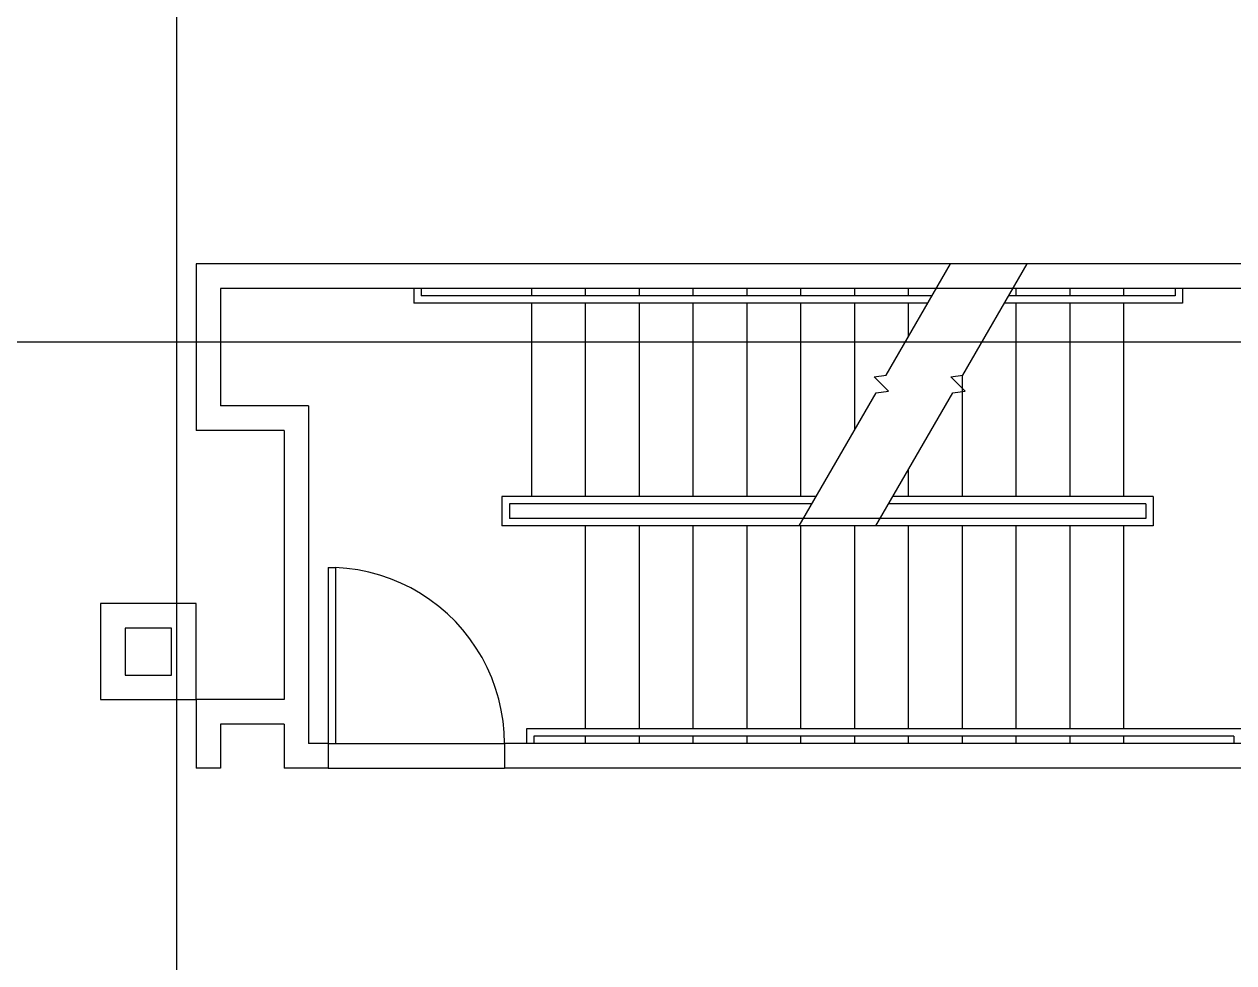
# Model space of a CAD drawing. Header units: millimetres. Extents: x 18694 to 89916, y 18694 to 89916.
# Drawn here: x 39431 to 45707, y 73589 to 78460 of the extents above; entities that cross this region are included whole.
import ezdxf

# ---------------------------------------------------------------- set-up
doc = ezdxf.new("R2010")
doc.units = ezdxf.units.MM
doc.layers.get('0').update_dxf_attribs({"linetype": 'CONTINUOUS'})
for name, color, linetype in [('E-B-CORE', 7, 'CONTINUOUS'), ('E-C-HEAD', 7, 'CONTINUOUS'), ('E-F-STAIR', 7, 'CONTINUOUS'), ('GRIDLN', 7, 'CONTINUOUS')]:
    doc.layers.add(name, color=color, linetype=linetype)

msp = doc.modelspace()

# ---------------------------------------------------------------- linework, layer by layer
for p, q in [((41008.3, 75641.2), (41008.3, 74726.8)), ((41008.3, 75641.2), (41046.4, 75641.2)), ((41046.4, 75641.2), (41046.4, 74726.8)), ((41008.3, 74726.8), (41046.4, 74726.8))]:
    msp.add_line(p, q)
msp.add_lwpolyline([(41922.7, 74726.8), (41920.844593, 74785.021347), (41915.285903, 74843.00642), (41906.046487, 74900.519905), (41893.163841, 74957.328401), (41876.690244, 75013.201368), (41856.692551, 75067.912062), (41833.251916, 75121.238457), (41806.463465, 75172.964143), (41776.435911, 75222.879209), (41743.291112, 75270.781088), (41707.163576, 75316.475387), (41668.199916, 75359.776667), (41626.558252, 75400.509205), (41582.407577, 75438.5077), (41535.92706, 75473.617946), (41487.305331, 75505.69746), (41436.739704, 75534.616056), (41384.435386, 75560.256376), (41330.604637, 75582.514369), (41275.465913, 75601.299706), (41219.242978, 75616.536152), (41162.163994, 75628.161876), (41104.460601, 75636.129698), (41046.36697, 75640.407282)])
at = {"layer": 'E-B-CORE', "color": 8}
for p, q in [((49009.3, 77216), (40322.5, 77216)), ((40322.5, 77216), (40322.5, 76352.4)), ((46291.5, 77089), (40449.5, 77089)), ((40449.5, 77089), (40449.5, 76479.4)), ((40906.7, 76479.4), (40449.5, 76479.4)), ((40906.7, 76479.4), (40906.7, 74726.8)), ((40779.7, 76352.4), (40322.5, 76352.4)), ((40779.7, 76352.4), (40779.7, 74955.4)), ((40779.7, 74955.4), (40322.5, 74955.4)), ((40322.5, 74955.4), (40322.5, 74599.8)), ((40779.7, 74828.4), (40449.5, 74828.4)), ((40449.5, 74828.4), (40449.5, 74599.8)), ((40779.7, 74828.4), (40779.7, 74599.8)), ((41008.3, 74726.8), (40906.7, 74726.8)), ((41008.3, 74726.8), (41008.3, 74599.8)), ((46291.5, 74726.8), (41922.7, 74726.8)), ((41922.7, 74726.8), (41922.7, 74599.8)), ((40449.5, 74599.8), (40322.5, 74599.8)), ((41008.3, 74599.8), (40779.7, 74599.8)), ((47739.3, 74599.8), (41922.7, 74599.8))]:
    msp.add_line(p, q, dxfattribs=at)
for points in [[(40322.5, 75453.498394), (39827.2, 75453.498394), (39827.2, 74955.4), (40322.5, 74955.4), (40322.5, 75453.498394), (40322.5, 75453.498394)], [(40195.5, 75326.498394), (39954.2, 75326.498394), (39954.2, 75082.4), (40195.5, 75082.4), (40195.5, 75326.498394), (40195.5, 75326.498394)]]:
    msp.add_lwpolyline(points, close=True, dxfattribs=at)
at = {"layer": 'E-C-HEAD', "color": 5}
for p, q in [((41008.3, 74726.8), (41922.7, 74726.8)), ((41008.3, 74599.8), (41922.7, 74599.8))]:
    msp.add_line(p, q, dxfattribs=at)
at = {"layer": 'E-F-STAIR', "color": 8}
for p, q in [((41452.8, 77089), (41452.8, 77012.8)), ((41490.9, 77089), (41490.9, 77050.9)), ((42062.4, 77089), (42062.4, 77050.9)), ((42341.8, 77089), (42341.8, 77050.9)), ((42621.2, 77089), (42621.2, 77050.9)), ((42900.6, 77089), (42900.6, 77050.9)), ((43180, 77089), (43180, 77050.9)), ((43459.4, 77089), (43459.4, 77050.9)), ((43738.8, 77089), (43738.8, 77050.9)), ((44018.2, 77089), (44018.2, 77050.9)), ((44577, 77089), (44577, 77050.9)), ((44856.4, 77089), (44856.4, 77050.9)), ((45135.8, 77089), (45135.8, 77050.9)), ((45402.5, 77089), (45402.5, 77050.9)), ((45440.6, 77089), (45440.6, 77012.8)), ((44141.919412, 77050.9), (41490.9, 77050.9)), ((45402.5, 77050.9), (44539.744779, 77050.9)), ((44119.922377, 77012.8), (41452.8, 77012.8)), ((42062.4, 77012.8), (42062.4, 76009.5)), ((42341.8, 77012.8), (42341.8, 76009.5)), ((42621.2, 77012.8), (42621.2, 76009.5)), ((42900.6, 77012.8), (42900.6, 76009.5)), ((43180, 77012.8), (43180, 76009.5)), ((43459.4, 77012.8), (43459.4, 76009.5)), ((43738.8, 77012.8), (43738.8, 76352.676682)), ((44018.2, 77012.8), (44018.2, 76836.611681)), ((45440.6, 77012.8), (44517.747744, 77012.8)), ((44577, 77012.8), (44577, 76009.5)), ((44856.4, 77012.8), (44856.4, 76009.5)), ((45135.8, 77012.8), (45135.8, 76009.5)), ((44297.6, 76638.181496), (44297.6, 76009.5)), ((44018.2, 76147.557941), (44018.2, 76009.5)), ((43540.666843, 76009.5), (41910, 76009.5)), ((41910, 76009.5), (41910, 75857.1)), ((43518.669808, 75971.4), (41948.1, 75971.4)), ((41948.1, 75971.4), (41948.1, 75895.2)), ((45250.1, 75971.4), (43916.495174, 75971.4)), ((45288.2, 76009.5), (43938.492209, 76009.5)), ((45250.1, 75971.4), (45250.1, 75895.2)), ((45288.2, 76009.5), (45288.2, 75857.1)), ((45250.1, 75895.2), (41948.1, 75895.2)), ((45288.2, 75857.1), (41910, 75857.1)), ((42341.8, 75857.1), (42341.8, 74803)), ((42621.2, 75857.1), (42621.2, 74803)), ((42900.6, 75857.1), (42900.6, 74803)), ((43180, 75857.1), (43180, 74803)), ((43459.4, 75857.1), (43459.4, 74803)), ((43738.8, 75857.1), (43738.8, 74803)), ((44018.2, 75857.1), (44018.2, 74803)), ((44297.6, 75857.1), (44297.6, 74803)), ((44577, 75857.1), (44577, 74803)), ((44856.4, 75857.1), (44856.4, 74803)), ((45135.8, 75857.1), (45135.8, 74803)), ((45745.4, 74803), (42037, 74803)), ((42037, 74803), (42037, 74726.8)), ((45707.3, 74764.9), (42075.1, 74764.9)), ((42075.1, 74764.9), (42075.1, 74726.8)), ((42341.8, 74764.9), (42341.8, 74726.8)), ((42621.2, 74764.9), (42621.2, 74726.8)), ((42900.6, 74764.9), (42900.6, 74726.8)), ((43180, 74764.9), (43180, 74726.8)), ((43459.4, 74764.9), (43459.4, 74726.8)), ((43738.8, 74764.9), (43738.8, 74726.8)), ((44018.2, 74764.9), (44018.2, 74726.8)), ((44297.6, 74764.9), (44297.6, 74726.8)), ((44577, 74764.9), (44577, 74726.8)), ((44856.4, 74764.9), (44856.4, 74726.8)), ((45135.8, 74764.9), (45135.8, 74726.8)), ((45707.3, 74764.9), (45707.3, 74726.8))]:
    msp.add_line(p, q, dxfattribs=at)
for points in [[(43452.678677, 75857.1), (43851.361903, 76547.63964), (43914.846105, 76555.997485), (43840.469748, 76630.373841), (43903.95395, 76638.731711), (44237.239948, 77216)], [(43850.504044, 75857.1), (44249.18727, 76547.63964), (44312.671471, 76555.997485), (44238.295115, 76630.373841), (44301.779316, 76638.731711), (44635.065314, 77216)]]:
    msp.add_lwpolyline(points, dxfattribs=at)
at = {"layer": 'GRIDLN', "color": 9}
for p, q in [((40220.9, 88696.8), (40220.9, 18694.4)), ((88696.8, 76809.6), (18694.4, 76809.6))]:
    msp.add_line(p, q, dxfattribs=at)

doc.saveas('drawing.dxf')
